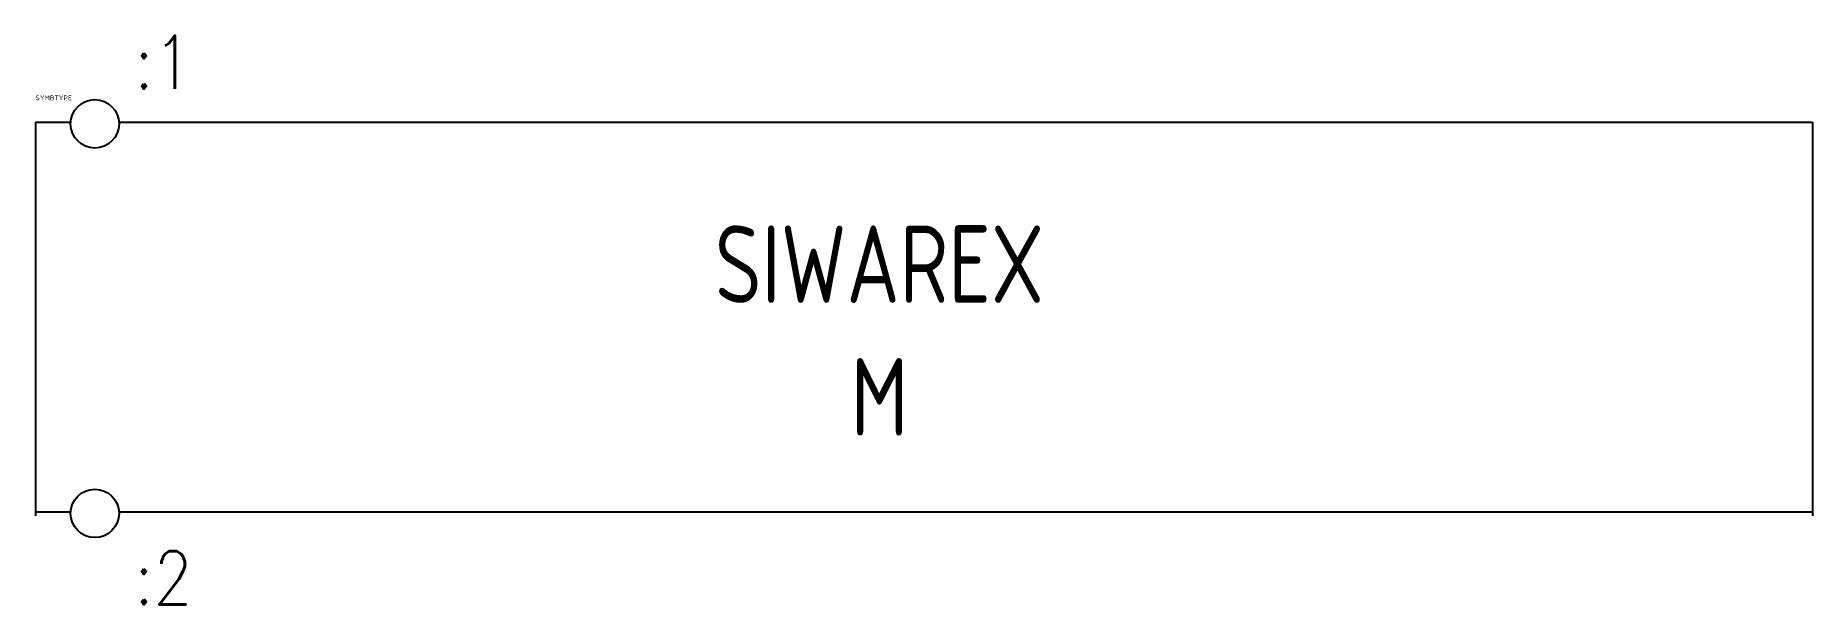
# Model space of a CAD drawing. Extents: x 90 to 164, y 114 to 219.
# Drawn here: x 90 to 163.5, y 195.1 to 218.6 of the extents above.
import ezdxf
from ezdxf.enums import TextEntityAlignment as Align

# ---------------------------------------------------------------- set-up
doc = ezdxf.new("R2010")
doc.units = 0
doc.header["$LTSCALE"] = 0.2
doc.header["$MEASUREMENT"] = 0
doc.linetypes.add('DASHED', pattern=[19.05, 12.7, -6.35])
doc.layers.get('0').update_dxf_attribs({"linetype": 'CONTINUOUS'})
doc.layers.add('1', color=8, linetype='CONTINUOUS')
doc.layers.add('11', color=30, linetype='DASHED')
doc.styles.add('ROMANS', font='ROMANS.shx')
doc.styles.get("Standard").update_dxf_attribs({"font": 'isocp.shx'})

msp = doc.modelspace()

# ---------------------------------------------------------------- linework, layer by layer
at = {"layer": '1'}
for p, q in [((90, 215.046), (90, 201.351)), ((90, 215.046), (91.453, 215.046)), ((93.453, 215.046), (163.5, 215.046)), ((163.5, 215.046), (163.5, 201.351)), ((90, 212.951), (90, 198.775)), ((163.5, 212.951), (163.5, 198.775)), ((90, 198.949), (91.453, 198.949)), ((90, 198.949), (91.453, 198.949)), ((93.453, 198.949), (163.5, 198.949)), ((93.453, 198.949), (101.455, 198.949))]:
    msp.add_line(p, q, dxfattribs=at)
for centre in [(92.453, 214.977), (92.453, 198.879), (92.453, 198.879)]:
    msp.add_circle(centre, 1, dxfattribs=at)

# ---------------------------------------------------------------- texts
at = {"flags": 1}
msp.add_attdef('SYMBTYPE', (90, 215.951), 'GN', height=0.2, dxfattribs=at)
at = {"layer": '1', "style": 'ROMANS', "width": 0.85}
for s, p in [(':1', (94.085, 216.426)), (':2', (94.085, 195.116))]:
    msp.add_text(s, height=2.2, dxfattribs=at).set_placement(p)
at = {"layer": '11', "width": 0.85}
for s, p in [('SIWAREX', (124.91, 209.182)), ('M', (124.91, 203.697))]:
    msp.add_text(s, height=3.2, dxfattribs=at).set_placement(p, align=Align.MIDDLE)

doc.saveas('drawing.dxf')
